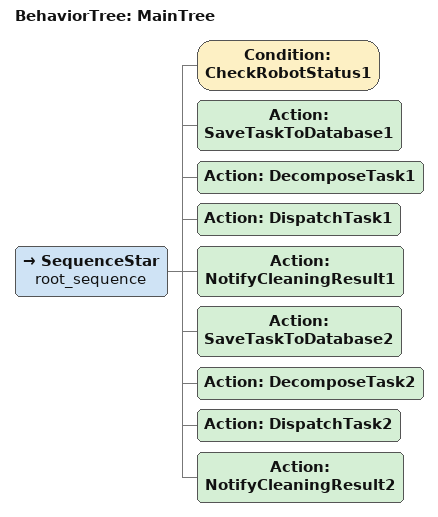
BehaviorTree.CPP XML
<root main_tree_to_execute = "MainTree">
    <BehaviorTree ID="MainTree">
        <SequenceStar name="root_sequence">
            <Condition ID="CheckRobotStatus1" />
            <Action ID="SaveTaskToDatabase1" />
            <Action ID="DecomposeTask1" />
            <Action ID="DispatchTask1" />
            <Action ID="NotifyCleaningResult1" />
            <Action ID="SaveTaskToDatabase2" />
            <Action ID="DecomposeTask2" />
            <Action ID="DispatchTask2" />
            <Action ID="NotifyCleaningResult2" />
        </SequenceStar>
    </BehaviorTree>

    <Nodes>
        <CheckRobotStatus ID="CheckRobotStatus1">
            <OutputPort name="RobotStatus" />
        </CheckRobotStatus>
        <SaveTaskToDatabase ID="SaveTaskToDatabase1">
            <InputPort name="Task" />
        </SaveTaskToDatabase>
        <DecomposeTask ID="DecomposeTask1">
            <InputPort name="Task" />
            <OutputPort name="SubTasks" />
        </DecomposeTask>
        <DispatchTask ID="DispatchTask1">
            <InputPort name="SubTasks" />
        </DispatchTask>
        <NotifyCleaningResult ID="NotifyCleaningResult1">
            <InputPort name="Result" />
        </NotifyCleaningResult>
        <SaveTaskToDatabase ID="SaveTaskToDatabase2">
            <InputPort name="Task" />
        </SaveTaskToDatabase>
        <DecomposeTask ID="DecomposeTask2">
            <InputPort name="Task" />
            <OutputPort name="SubTasks" />
        </DecomposeTask>
        <DispatchTask ID="DispatchTask2">
            <InputPort name="SubTasks" />
        </DispatchTask>
        <NotifyCleaningResult ID="NotifyCleaningResult2">
            <InputPort name="Result" />
        </NotifyCleaningResult>
    </Nodes>
</root>
